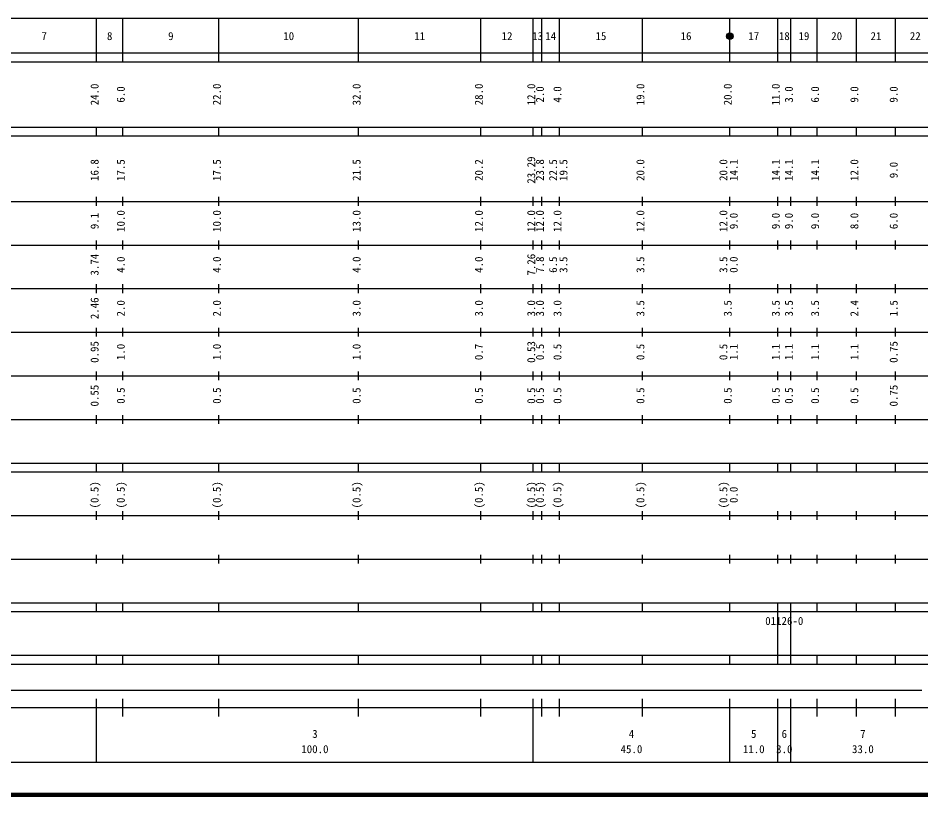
# Model space of a CAD drawing. Units: millimetres on the paper, enlarged 1000 times. Extents: x 40000 to 680000, y 20000 to 380000.
# Drawn here: x 250013 to 456789, y 20000 to 198000 of the extents above; entities that cross this region are included whole.
import ezdxf
from ezdxf.enums import TextEntityAlignment as Align

# ---------------------------------------------------------------- set-up
doc = ezdxf.new("R2010")
doc.units = ezdxf.units.MM
doc.header["$LTSCALE"] = 1000
doc.layers.add('M-TTL', color=2, linetype='Continuous', lineweight=140)
doc.layers.add('M-TTL-BAND', color=7, linetype='Continuous', lineweight=25)
doc.styles.add('ＭＳ ゴシック', font='')
doc.styles.get('ＭＳ ゴシック').set_extended_font_data('MS Gothic')

msp = doc.modelspace()

# ---------------------------------------------------------------- hatches: boundary and pattern name
at = {"layer": 'M-TTL-BAND'}
msp.add_hatch(color=256, dxfattribs=at).paths.add_polyline_path([(412261, 193868), (412281, 194036), (412335, 194189), (412404, 194304), (412499, 194412), (412694, 194543), (412829, 194591), (412941, 194610), (413074, 194611), (413210, 194587), (413325, 194545), (413649, 194259), (413743, 194028), (413761, 193872), (413737, 193672), (413284, 193165), (412951, 193116), (412835, 193135)])

# ---------------------------------------------------------------- linework, layer by layer
at = {"layer": 'M-TTL'}
msp.add_line((40000, 20000), (680000, 20000), dxfattribs=at)
at = {"layer": 'M-TTL-BAND'}
for p, q in [((68000, 198000), (579000, 198000)), ((268000, 188000), (268000, 198000)), ((274000, 188000), (274000, 198000)), ((296000, 188000), (296000, 198000)), ((328000, 188000), (328000, 198000)), ((356000, 188000), (356000, 198000)), ((368000, 188000), (368000, 198000)), ((370000, 188000), (370000, 198000)), ((374000, 188000), (374000, 198000)), ((393000, 188000), (393000, 198000)), ((413000, 188000), (413000, 198000)), ((424000, 188000), (424000, 198000)), ((427000, 188000), (427000, 198000)), ((433000, 188000), (433000, 198000)), ((442000, 188000), (442000, 198000)), ((451000, 188000), (451000, 198000)), ((40000, 190000), (579000, 190000)), ((40000, 188000), (579000, 188000)), ((40000, 173000), (579000, 173000)), ((268000, 171000), (268000, 173000)), ((274000, 171000), (274000, 173000)), ((296000, 171000), (296000, 173000)), ((328000, 171000), (328000, 173000)), ((356000, 171000), (356000, 173000)), ((368000, 171000), (368000, 173000)), ((370000, 171000), (370000, 173000)), ((374000, 171000), (374000, 173000)), ((393000, 171000), (393000, 173000)), ((413000, 171000), (413000, 173000)), ((424000, 171000), (424000, 173000)), ((427000, 171000), (427000, 173000)), ((433000, 171000), (433000, 173000)), ((442000, 171000), (442000, 173000)), ((451000, 171000), (451000, 173000)), ((40000, 171000), (579000, 171000)), ((40000, 156000), (579000, 156000)), ((268000, 155000), (268000, 157000)), ((274000, 155000), (274000, 157000)), ((296000, 155000), (296000, 157000)), ((328000, 155000), (328000, 157000)), ((356000, 155000), (356000, 157000)), ((368000, 155000), (368000, 157000)), ((370000, 155000), (370000, 157000)), ((374000, 155000), (374000, 157000)), ((393000, 155000), (393000, 157000)), ((413000, 155000), (413000, 157000)), ((424000, 155000), (424000, 157000)), ((427000, 155000), (427000, 157000)), ((433000, 155000), (433000, 157000)), ((442000, 155000), (442000, 157000)), ((451000, 155000), (451000, 157000)), ((268000, 145000), (268000, 147000)), ((274000, 145000), (274000, 147000)), ((296000, 145000), (296000, 147000)), ((328000, 145000), (328000, 147000)), ((356000, 145000), (356000, 147000)), ((368000, 145000), (368000, 147000)), ((370000, 145000), (370000, 147000)), ((374000, 145000), (374000, 147000)), ((393000, 145000), (393000, 147000)), ((413000, 145000), (413000, 147000)), ((424000, 145000), (424000, 147000)), ((427000, 145000), (427000, 147000)), ((433000, 145000), (433000, 147000)), ((442000, 145000), (442000, 147000)), ((451000, 145000), (451000, 147000)), ((46000, 146000), (579000, 146000)), ((268000, 135000), (268000, 137000)), ((274000, 135000), (274000, 137000)), ((296000, 135000), (296000, 137000)), ((328000, 135000), (328000, 137000)), ((356000, 135000), (356000, 137000)), ((368000, 135000), (368000, 137000)), ((370000, 135000), (370000, 137000)), ((374000, 135000), (374000, 137000)), ((393000, 135000), (393000, 137000)), ((413000, 135000), (413000, 137000)), ((424000, 135000), (424000, 137000)), ((427000, 135000), (427000, 137000)), ((433000, 135000), (433000, 137000)), ((442000, 135000), (442000, 137000)), ((451000, 135000), (451000, 137000)), ((52000, 136000), (579000, 136000)), ((268000, 125000), (268000, 127000)), ((274000, 125000), (274000, 127000)), ((296000, 125000), (296000, 127000)), ((328000, 125000), (328000, 127000)), ((356000, 125000), (356000, 127000)), ((368000, 125000), (368000, 127000)), ((370000, 125000), (370000, 127000)), ((374000, 125000), (374000, 127000)), ((393000, 125000), (393000, 127000)), ((413000, 125000), (413000, 127000)), ((424000, 125000), (424000, 127000)), ((427000, 125000), (427000, 127000)), ((433000, 125000), (433000, 127000)), ((442000, 125000), (442000, 127000)), ((451000, 125000), (451000, 127000)), ((46000, 126000), (579000, 126000)), ((52000, 116000), (579000, 116000)), ((268000, 115000), (268000, 117000)), ((274000, 115000), (274000, 117000)), ((296000, 115000), (296000, 117000)), ((328000, 115000), (328000, 117000)), ((356000, 115000), (356000, 117000)), ((368000, 115000), (368000, 117000)), ((370000, 115000), (370000, 117000)), ((374000, 115000), (374000, 117000)), ((393000, 115000), (393000, 117000)), ((413000, 115000), (413000, 117000)), ((424000, 115000), (424000, 117000)), ((427000, 115000), (427000, 117000)), ((433000, 115000), (433000, 117000)), ((442000, 115000), (442000, 117000)), ((451000, 115000), (451000, 117000)), ((46000, 106000), (579000, 106000)), ((268000, 105000), (268000, 107000)), ((274000, 105000), (274000, 107000)), ((296000, 105000), (296000, 107000)), ((328000, 105000), (328000, 107000)), ((356000, 105000), (356000, 107000)), ((368000, 105000), (368000, 107000)), ((370000, 105000), (370000, 107000)), ((374000, 105000), (374000, 107000)), ((393000, 105000), (393000, 107000)), ((413000, 105000), (413000, 107000)), ((424000, 105000), (424000, 107000)), ((427000, 105000), (427000, 107000)), ((433000, 105000), (433000, 107000)), ((442000, 105000), (442000, 107000)), ((451000, 105000), (451000, 107000)), ((40000, 96000), (579000, 96000)), ((268000, 94000), (268000, 96000)), ((274000, 94000), (274000, 96000)), ((296000, 94000), (296000, 96000)), ((328000, 94000), (328000, 96000)), ((356000, 94000), (356000, 96000)), ((368000, 94000), (368000, 96000)), ((370000, 94000), (370000, 96000)), ((374000, 94000), (374000, 96000)), ((393000, 94000), (393000, 96000)), ((413000, 94000), (413000, 96000)), ((424000, 94000), (424000, 96000)), ((427000, 94000), (427000, 96000)), ((433000, 94000), (433000, 96000)), ((442000, 94000), (442000, 96000)), ((451000, 94000), (451000, 96000)), ((40000, 94000), (579000, 94000)), ((268000, 83000), (268000, 85000)), ((274000, 83000), (274000, 85000)), ((296000, 83000), (296000, 85000)), ((328000, 83000), (328000, 85000)), ((356000, 83000), (356000, 85000)), ((368000, 83000), (368000, 85000)), ((370000, 83000), (370000, 85000)), ((374000, 83000), (374000, 85000)), ((393000, 83000), (393000, 85000)), ((413000, 83000), (413000, 85000)), ((424000, 83000), (424000, 85000)), ((427000, 83000), (427000, 85000)), ((433000, 83000), (433000, 85000)), ((442000, 83000), (442000, 85000)), ((451000, 83000), (451000, 85000)), ((49000, 84000), (579000, 84000)), ((268000, 73000), (268000, 75000)), ((274000, 73000), (274000, 75000)), ((296000, 73000), (296000, 75000)), ((328000, 73000), (328000, 75000)), ((356000, 73000), (356000, 75000)), ((368000, 73000), (368000, 75000)), ((370000, 73000), (370000, 75000)), ((374000, 73000), (374000, 75000)), ((393000, 73000), (393000, 75000)), ((413000, 73000), (413000, 75000)), ((424000, 73000), (424000, 75000)), ((427000, 73000), (427000, 75000)), ((433000, 73000), (433000, 75000)), ((442000, 73000), (442000, 75000)), ((451000, 73000), (451000, 75000)), ((40000, 74000), (579000, 74000)), ((40000, 64000), (579000, 64000)), ((268000, 62000), (268000, 64000)), ((274000, 62000), (274000, 64000)), ((296000, 62000), (296000, 64000)), ((328000, 62000), (328000, 64000)), ((356000, 62000), (356000, 64000)), ((368000, 62000), (368000, 64000)), ((370000, 62000), (370000, 64000)), ((374000, 62000), (374000, 64000)), ((393000, 62000), (393000, 64000)), ((413000, 62000), (413000, 64000)), ((424000, 62000), (424000, 64000)), ((427000, 62000), (427000, 64000)), ((433000, 62000), (433000, 64000)), ((442000, 62000), (442000, 64000)), ((451000, 62000), (451000, 64000)), ((40000, 62000), (579000, 62000)), ((424000, 52000), (424000, 62000)), ((427000, 52000), (427000, 62000)), ((40000, 52000), (579000, 52000)), ((268000, 50000), (268000, 52000)), ((274000, 50000), (274000, 52000)), ((296000, 50000), (296000, 52000)), ((328000, 50000), (328000, 52000)), ((356000, 50000), (356000, 52000)), ((368000, 50000), (368000, 52000)), ((370000, 50000), (370000, 52000)), ((374000, 50000), (374000, 52000)), ((393000, 50000), (393000, 52000)), ((413000, 50000), (413000, 52000)), ((424000, 50000), (424000, 52000)), ((427000, 50000), (427000, 52000)), ((433000, 50000), (433000, 52000)), ((442000, 50000), (442000, 52000)), ((451000, 50000), (451000, 52000)), ((40000, 50000), (579000, 50000)), ((71000, 44000), (457000, 44000)), ((268000, 27500), (268000, 42000)), ((274000, 38000), (274000, 42000)), ((296000, 38000), (296000, 42000)), ((328000, 38000), (328000, 42000)), ((356000, 38000), (356000, 42000)), ((368000, 27500), (368000, 42000)), ((370000, 38000), (370000, 42000)), ((374000, 38000), (374000, 42000)), ((393000, 38000), (393000, 42000)), ((413000, 27500), (413000, 42000)), ((424000, 27500), (424000, 42000)), ((427000, 27500), (427000, 42000)), ((433000, 38000), (433000, 42000)), ((442000, 38000), (442000, 42000)), ((451000, 38000), (451000, 42000)), ((40000, 40000), (579000, 40000)), ((68000, 27500), (579000, 27500))]:
    msp.add_line(p, q, dxfattribs=at)
msp.add_circle((413011, 193864), 750, dxfattribs=at)

# ---------------------------------------------------------------- texts
at = {"layer": 'M-TTL-BAND', "style": 'ＭＳ ゴシック'}
for s, p in [('7', (255375, 192405)), ('8', (270375, 192405)), ('9', (284375, 192405)), ('10', (310750, 192405)), ('11', (340750, 192405)), ('12', (360750, 192405)), ('13', (367750, 192405)), ('14', (370750, 192405)), ('15', (382250, 192405)), ('16', (401750, 192405)), ('17', (417250, 192405)), ('18', (424250, 192405)), ('19', (428750, 192405)), ('20', (436250, 192405)), ('21', (445250, 192405)), ('22', (454250, 192405)), ('01126-0', (421125, 58405)), ('3', (317375, 32523)), ('4', (389875, 32523)), ('5', (417875, 32523)), ('6', (424875, 32523)), ('7', (442875, 32523)), ('100.0', (314875, 29033)), ('45.0', (388000, 29033)), ('11.0', (416000, 29033)), ('3.0', (423625, 29033)), ('33.0', (441000, 29033))]:
    msp.add_text(s, height=1833, dxfattribs=at).set_placement(p, align=Align.BOTTOM_LEFT)
for s, p in [('24.0', (269000, 178000)), ('6.0', (275000, 178625)), ('22.0', (297000, 178000)), ('32.0', (329000, 178000)), ('28.0', (357000, 178000)), ('12.0', (369000, 178000)), ('2.0', (371000, 178625)), ('4.0', (375000, 178625)), ('19.0', (394000, 178000)), ('20.0', (414000, 178000)), ('11.0', (425000, 178000)), ('3.0', (428000, 178625)), ('6.0', (434000, 178625)), ('9.0', (443000, 178625)), ('9.0', (452000, 178625)), ('16.8', (269000, 160674)), ('17.5', (275000, 160674)), ('17.5', (297000, 160674)), ('21.5', (329000, 160674)), ('20.2', (357000, 160674)), ('23.29', (369000, 160049)), ('23.8', (371000, 160674)), ('22.5', (374000, 160674)), ('19.5', (376370, 160674)), ('20.0', (394000, 160674)), ('20.0', (413000, 160674)), ('14.1', (415370, 160674)), ('14.1', (425000, 160674)), ('14.1', (428000, 160674)), ('14.1', (434000, 160674)), ('12.0', (443000, 160674)), ('9.0', (452000, 161299)), ('9.1', (269000, 149625)), ('10.0', (275000, 149000)), ('10.0', (297000, 149000)), ('13.0', (329000, 149000)), ('12.0', (357000, 149000)), ('12.0', (369000, 149000)), ('12.0', (371000, 149000)), ('12.0', (375000, 149000)), ('12.0', (394000, 149000)), ('12.0', (413000, 149000)), ('9.0', (415370, 149625)), ('9.0', (425000, 149625)), ('9.0', (428000, 149625)), ('9.0', (434000, 149625)), ('8.0', (443000, 149625)), ('6.0', (452000, 149625)), ('3.74', (269000, 139000)), ('4.0', (275000, 139625)), ('4.0', (297000, 139625)), ('4.0', (329000, 139625)), ('4.0', (357000, 139625)), ('7.26', (369000, 139000)), ('7.8', (371000, 139625)), ('6.5', (374000, 139625)), ('3.5', (376370, 139625)), ('3.5', (394000, 139625)), ('3.5', (413000, 139625)), ('0.0', (415370, 139625)), ('2.46', (269000, 129000)), ('2.0', (275000, 129625)), ('2.0', (297000, 129625)), ('3.0', (329000, 129625)), ('3.0', (357000, 129625)), ('3.0', (369000, 129625)), ('3.0', (371000, 129625)), ('3.0', (375000, 129625)), ('3.5', (394000, 129625)), ('3.5', (414000, 129625)), ('3.5', (425000, 129625)), ('3.5', (428000, 129625)), ('3.5', (434000, 129625)), ('2.4', (443000, 129625)), ('1.5', (452000, 129625)), ('0.95', (269000, 119000)), ('1.0', (275000, 119625)), ('1.0', (297000, 119625)), ('1.0', (329000, 119625)), ('0.7', (357000, 119625)), ('0.53', (369000, 119000)), ('0.5', (371000, 119625)), ('0.5', (375000, 119625)), ('0.5', (394000, 119625)), ('0.5', (413000, 119625)), ('1.1', (415370, 119625)), ('1.1', (425000, 119625)), ('1.1', (428000, 119625)), ('1.1', (434000, 119625)), ('1.1', (443000, 119625)), ('0.75', (452000, 119000)), ('0.55', (269000, 109000)), ('0.75', (452000, 109000)), ('0.5', (275000, 109625)), ('0.5', (297000, 109625)), ('0.5', (329000, 109625)), ('0.5', (357000, 109625)), ('0.5', (369000, 109625)), ('0.5', (371000, 109625)), ('0.5', (375000, 109625)), ('0.5', (394000, 109625)), ('0.5', (414000, 109625)), ('0.5', (425000, 109625)), ('0.5', (428000, 109625)), ('0.5', (434000, 109625)), ('0.5', (443000, 109625)), ('(0.5)', (269000, 85639)), ('(0.5)', (275000, 85639)), ('(0.5)', (297000, 85639)), ('(0.5)', (329000, 85639)), ('(0.5)', (357000, 85639)), ('(0.5)', (369000, 85639)), ('(0.5)', (371000, 85639)), ('(0.5)', (375000, 85639)), ('(0.5)', (394000, 85639)), ('(0.5)', (413000, 85639)), ('0.0', (415370, 86889))]:
    msp.add_text(s, height=1833, rotation=90, dxfattribs=at).set_placement(p, align=Align.BOTTOM_LEFT)

doc.saveas('drawing.dxf')
